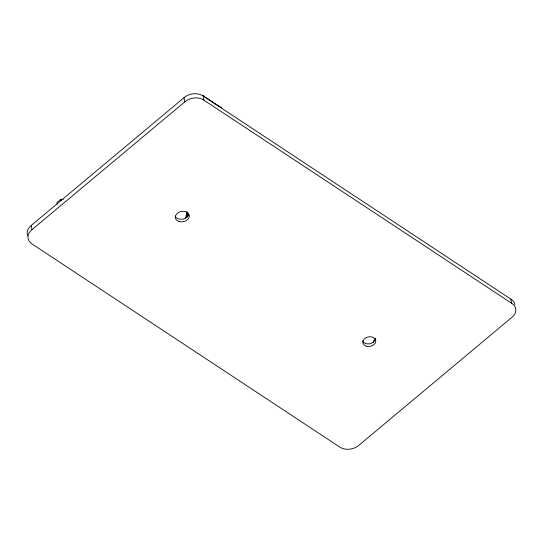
<?xml version="1.0" encoding="UTF-8"?>
<svg xmlns="http://www.w3.org/2000/svg" width="543" height="543" viewBox="0 0 543 543"><rect width="100%" height="100%" fill="white"/><g stroke="black" fill="none" stroke-linecap="round" stroke-linejoin="round"><path stroke-width="0.81" d="M185.53 218.143L187.104 211.98M63.239 199.498L60.83 199.261L56.94 202.512L57.259 204.182M27.632 235.574A13.385 9.849 -10.8 0 1 31.195 225.488L184.029 97.672A13.297 9.788 -10.8 0 1 203.143 96.009L510.82 299.084A13.046 9.604 -10.8 0 1 514.927 304.535M31.989 229.662L184.824 101.853A13.297 9.788 -10.8 0 1 203.937 100.19L511.621 303.259A13.046 9.604 -10.8 0 1 511.649 317.553L358.814 445.369A13.426 9.883 -10.8 0 1 339.708 447.032L32.023 243.956A13.385 9.849 -10.8 0 1 31.989 229.662L31.195 225.488M375.715 339.015L373.421 340.936L373.706 342.443M202.41 95.242L221.612 107.914M510.82 299.084L511.621 303.259M203.143 96.009L203.937 100.19M184.029 97.672L184.824 101.853M187.349 211.987L188.109 215.978M186.935 213.562L187.539 216.752M186.453 215.13L186.907 217.526M60.83 199.261L61.149 200.924M375.335 338.452A6.564 4.833 -10.8 0 1 369.681 343.78A6.564 4.833 -10.8 0 1 362.534 340.828M188.706 214.512A7.1 5.226 -10.8 0 1 182.136 219.196A7.1 5.226 -10.8 0 1 175.117 216.114M366.07 346.122A6.564 4.833 -10.8 0 0 375.831 341.052A6.564 4.833 -10.8 0 0 366.057 337.685A6.564 4.833 -10.8 0 0 366.07 346.122M179.075 221.503A7.1 5.226 -10.8 0 0 189.364 215.727A7.1 5.226 -10.8 0 0 178.545 212.435A7.1 5.226 -10.8 0 0 179.075 221.503"/></g></svg>
